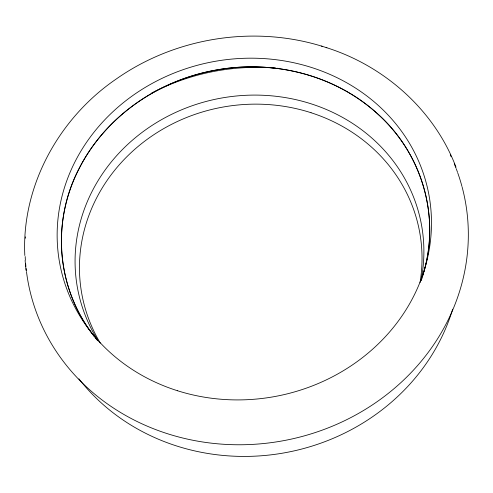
<?xml version="1.0" encoding="UTF-8"?>
<svg xmlns="http://www.w3.org/2000/svg" width="493" height="493" viewBox="0 0 493 493"><rect width="100%" height="100%" fill="white"/><g stroke="black" fill="none" stroke-linecap="round" stroke-linejoin="round"><path stroke-width="0.74" d="M423.9 271.76C440.341 216.033 421.312 152.633 377.995 114.203C335.123 74.763 273.06 59.573 216.254 70.018C158.919 79.995 105.638 116.219 79.114 168.569C51.562 220.513 56.467 287.783 92.715 334.371M423.549 272.999L423.727 272.376M423.302 273.855L422.939 275.088M422.489 276.561L422.68 275.944M421.62 279.26L421.823 278.644M322.225 46.305C253.273 24.964 174.972 37.61 116.015 79.17C59.061 118.08 21.378 185.867 24.816 255.497M326.126 47.538C384.139 65.723 434.21 109.884 455.97 167.084M321.485 46.077L326.896 47.778M97.158 340.022L95.784 338.321M94.428 336.608L93.103 334.883M26.055 270.306L25.1 260.433M311.058 112.724A171.928 158.629 -10.7 0 0 192.43 115.276A171.73 158.432 -10.7 0 0 100.307 343.103M311.058 112.737A171.73 158.432 -10.7 0 1 420.036 282.594M275.581 68.126A210.887 194.187 -10.7 0 0 179.655 80.803A210.634 193.934 -10.7 0 0 151.388 93.22M276.918 68.244A210.887 194.187 -10.7 0 1 279.593 68.496M452.673 309.173A210.634 193.934 -10.7 0 1 285.971 452.556A210.634 193.934 -10.7 0 1 78.905 378.827M98.273 341.033A174.879 160.798 -10.7 0 1 219.927 98.335A174.879 160.798 -10.7 0 1 421.034 280.591M96.961 339.769A184.709 168.033 -10.7 0 1 211.46 70.937A184.709 168.033 -10.7 0 1 423.493 273.184M423.29 273.898A184.709 168.033 -10.7 0 1 421.262 280.32M462.163 187.192A222.312 202.543 -10.7 0 1 285.644 440.274A222.312 202.543 -10.7 0 1 26.53 272.074M26.437 271.341A222.312 202.543 -10.7 0 1 26.111 268.525M25.889 266.405A222.312 202.543 -10.7 0 1 25.636 263.589M25.383 260.064A222.312 202.543 -10.7 0 1 25.192 256.539M25.297 238.248A222.312 202.543 -10.7 0 1 25.377 236.85M450.257 154.827A222.312 202.543 -10.7 0 1 451.157 156.731M454.256 163.805A222.312 202.543 -10.7 0 1 456.007 168.193M456.271 168.877A222.312 202.543 -10.7 0 1 457.535 172.316M457.781 173.006A222.312 202.543 -10.7 0 1 461.978 186.508M177.597 390.77A187.747 170.233 -10.7 0 0 429.12 195.961A187.747 170.233 -10.7 0 0 126.226 100.418A187.747 170.233 -10.7 0 0 177.597 390.77"/></g></svg>
